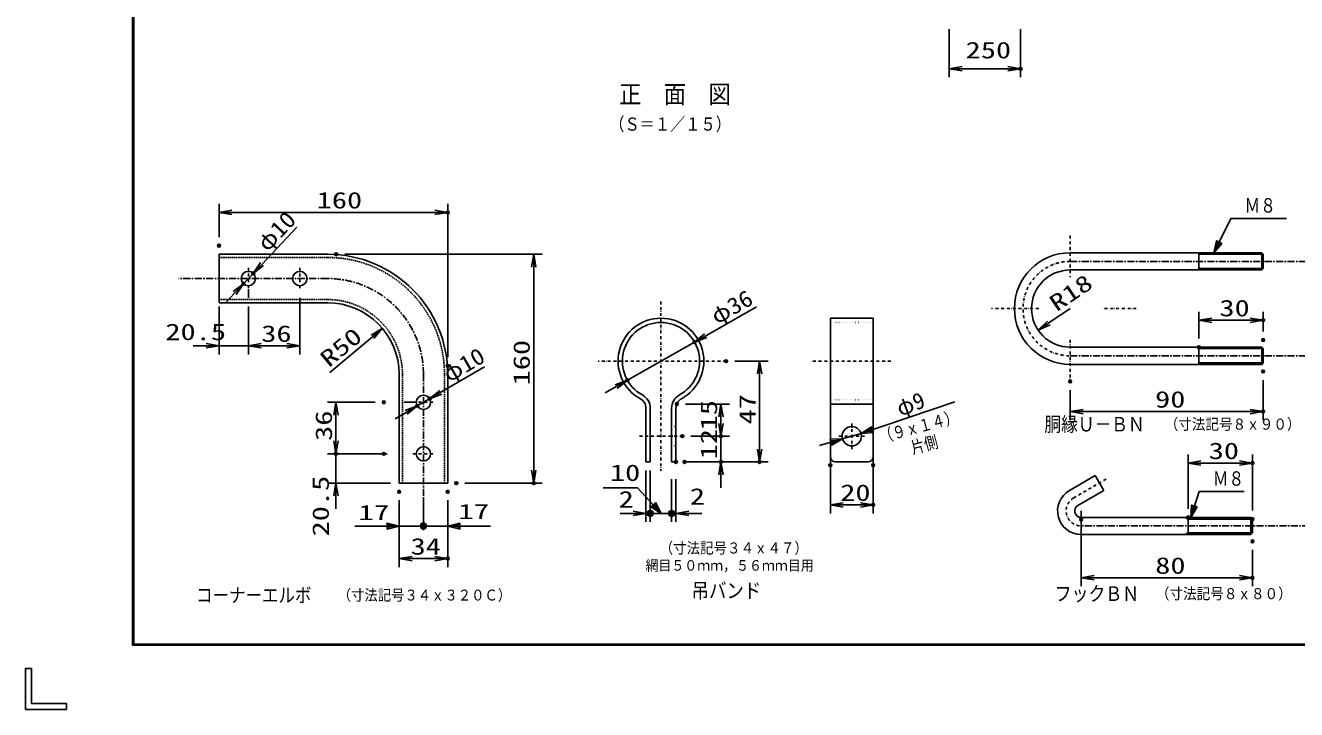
# Model space of a CAD drawing. Units: millimetres, scale not verified. Extents: x -4425 to 4425, y -3150 to 3150.
# Drawn here: x -4425 to 21, y -3150 to -759 of the extents above; entities that cross this region are included whole.
import ezdxf
from ezdxf.enums import TextEntityAlignment as Align

# ---------------------------------------------------------------- set-up
doc = ezdxf.new("R2010")
doc.units = ezdxf.units.MM
doc.header["$LTSCALE"] = 20
doc.header["$PDMODE"] = 32
doc.header["$PDSIZE"] = 10
for name, pattern in [('USER1', [1.01, 0.5, -0.25, 0.01, -0.25]), ('USER2', [0.375, 0.25, -0.125]), ('USER3', [0.26, 0.01, -0.25]), ('USER4', [2, 1.25, -0.25, 0.25, -0.25])]:
    doc.linetypes.add(name, pattern=pattern)
for name, color, linetype, lineweight in [('0-0_1', 7, 'Continuous', 25), ('0-1_0', 7, 'Continuous', 25), ('0-4_EXTCNT-L', 4, 'Continuous', 25), ('0-5_DIMENS-D', 2, 'Continuous', 25), ('0-6_WAKU', 7, 'Continuous', 25), ('0-8_Hatch', 4, 'Continuous', 25)]:
    doc.layers.add(name, color=color, linetype=linetype, lineweight=lineweight)
doc.layers.add('0-3_DEFPOINTS', color=7, linetype='Continuous')
doc.styles.add('ＭＳ ゴシック', font='')
doc.styles.get('ＭＳ ゴシック').set_extended_font_data('MS Gothic')

# ---------------------------------------------------------------- blocks, each defined once
blk = doc.blocks.new('DARROWS')
at = {"layer": '0-1_0', "color": 2}
blk.add_line((0, 0), (-19.982, 0), dxfattribs=at)
blk.add_lwpolyline([(-20, -3.333), (0, 0), (-20, 3.333)], dxfattribs=at)

msp = doc.modelspace()

# ---------------------------------------------------------------- linework, layer by layer
at = {"layer": '0-0_1', "color": 4, "linetype": 'USER1'}
for p, q in [((-770.7, -1493.33), (-770.7, -1638.49)), ((-3645.29, -1605.94), (-3645.29, -1680.94)), ((-3465.29, -1605.94), (-3465.29, -1680.94)), ((-2202.11, -1723.8), (-2202.11, -2315.13)), ((-880.54, -1748.33), (-1046.16, -1748.33)), ((-539.39, -1748.33), (-660.86, -1748.33)), ((-770.7, -1858.17), (-770.7, -2003.33)), ((-1974.11, -1932), (-2421.11, -1932)), ((-1398.11, -1932), (-1680.11, -1932)), ((-3070.29, -2075.94), (-2995.29, -2075.94)), ((-1534.61, -2149.5), (-1534.61, -2239.5)), ((-2277.11, -2194.5), (-2127.11, -2194.5)), ((-1579.61, -2194.5), (-1489.61, -2194.5)), ((-3070.29, -2255.94), (-2995.29, -2255.94)), ((-758.52, -2410.17), (-645.34, -2344.83))]:
    msp.add_line(p, q, dxfattribs=at)
at = {"layer": '0-0_1'}
for p, q in [((-770.7, -1553.33), (-100.57, -1553.33)), ((-320.7, -1553.33), (-320.7, -1613.33)), ((-95.7, -1558.21), (-100.57, -1553.33)), ((-100.57, -1553.33), (-100.57, -1613.33)), ((-3367.79, -1558.44), (-3747.79, -1558.44)), ((-3747.79, -1558.44), (-3747.79, -1728.44)), ((-95.7, -1558.21), (-95.7, -1608.46)), ((-770.7, -1613.33), (-100.57, -1613.33)), ((-95.7, -1608.46), (-100.57, -1613.33)), ((-3645.29, -1680.94), (-3645.29, -1710.94)), ((-3645.29, -1680.94), (-3645.29, -1710.94)), ((-3367.79, -1728.44), (-3747.79, -1728.44)), ((-1609.61, -1782), (-1609.61, -2265.75)), ((-1459.61, -1782), (-1609.61, -1782)), ((-1459.61, -1782), (-1459.61, -2265.75)), ((-770.7, -1883.33), (-100.57, -1883.33)), ((-320.7, -1883.33), (-320.7, -1943.33)), ((-95.7, -1888.21), (-100.57, -1883.33)), ((-100.57, -1883.33), (-100.57, -1943.33)), ((-95.7, -1888.21), (-95.7, -1938.46)), ((-2947.79, -1978.44), (-2947.79, -1948.44)), ((-770.7, -1943.33), (-100.57, -1943.33)), ((-95.7, -1938.46), (-100.57, -1943.33)), ((-3117.79, -1978.44), (-3117.79, -2358.44)), ((-3070.29, -2075.94), (-3100.29, -2075.94)), ((-1459.61, -2082), (-1609.61, -2082)), ((-2254.61, -2096.48), (-2254.61, -2284.5)), ((-2239.61, -2096.48), (-2239.61, -2284.5)), ((-2164.61, -2096.48), (-2164.61, -2284.5)), ((-2149.61, -2096.48), (-2149.61, -2284.5)), ((-1609.61, -2265.75), (-1609.61, -2295.75)), ((-1459.61, -2265.75), (-1459.61, -2295.75)), ((-2239.61, -2284.5), (-2254.61, -2284.5)), ((-2149.61, -2284.5), (-2164.61, -2284.5)), ((-1478.36, -2284.5), (-1590.86, -2284.5)), ((-773.52, -2384.19), (-683.39, -2332.16)), ((-683.39, -2332.16), (-653.39, -2384.12)), ((-743.52, -2436.16), (-653.39, -2384.12)), ((-3032.79, -2407.78), (-3032.79, -2437.78)), ((-732.27, -2455.64), (-732.27, -2485.64)), ((-358.2, -2538.14), (-358.2, -2478.14)), ((-133.2, -2532.14), (-133.2, -2484.14)), ((-732.27, -2538.14), (-139.2, -2538.14))]:
    msp.add_line(p, q, dxfattribs=at)
at = {"layer": '0-0_1', "linetype": 'USER2'}
for p, q in [((-3367.79, -1569.94), (-3747.79, -1569.94)), ((-3367.79, -1716.94), (-3747.79, -1716.94)), ((-3106.29, -1978.44), (-3106.29, -2358.44)), ((-2959.29, -1978.44), (-2959.29, -2358.44))]:
    msp.add_line(p, q, dxfattribs=at)
at = {"layer": '0-0_1', "color": 4, "linetype": 'USER4'}
for p, q in [((-770.7, -1583.33), (300.98, -1583.33)), ((-3367.79, -1643.44), (-3888.79, -1643.44)), ((-770.7, -1913.33), (300.98, -1913.33)), ((-3032.79, -1978.44), (-3032.79, -2407.78)), ((265.98, -2508.14), (-732.27, -2508.14))]:
    msp.add_line(p, q, dxfattribs=at)
at = {"layer": '0-0_1', "color": 4}
for p, q in [((-320.7, -1558.21), (-95.7, -1558.21)), ((-320.7, -1608.46), (-95.7, -1608.46)), ((-320.7, -1888.21), (-95.7, -1888.21)), ((-320.7, -1938.46), (-95.7, -1938.46)), ((-2116.69, -2082), (-1977.11, -2082)), ((-1502.15, -2185.22), (-1174.61, -2074.5)), ((-2097.11, -2194.5), (-1977.11, -2194.5)), ((-2097.11, -2194.5), (-1977.11, -2194.5)), ((-1567.06, -2203.77), (-1502.15, -2185.22)), ((-1609.61, -2295.75), (-1609.61, -2449.5)), ((-1459.61, -2295.75), (-1459.61, -2449.5)), ((-2254.61, -2314.5), (-2254.61, -2479.5)), ((-2239.61, -2314.5), (-2239.61, -2479.5)), ((-3032.79, -2437.78), (-3032.79, -2523.44)), ((-2254.61, -2464.5), (-2239.61, -2464.5)), ((-2229.11, -2464.5), (-2175.11, -2464.5)), ((-732.27, -2485.64), (-732.27, -2703.14)), ((-368.59, -2478.14), (-358.2, -2484.14)), ((-358.2, -2484.14), (-133.2, -2484.14)), ((-3117.79, -2508.44), (-3032.79, -2508.44)), ((-358.2, -2532.14), (-368.59, -2538.14)), ((-133.2, -2532.14), (-358.2, -2532.14))]:
    msp.add_line(p, q, dxfattribs=at)
at = {"layer": '0-0_1', "linetype": 'USER3'}
for p, q in [((-1459.61, -1797), (-1609.61, -1797)), ((-1459.61, -2067), (-1609.61, -2067)), ((-2254.61, -2160.75), (-2239.61, -2160.75)), ((-2164.61, -2160.75), (-2149.61, -2160.75)), ((-2254.61, -2228.25), (-2239.61, -2228.25)), ((-2164.61, -2228.25), (-2149.61, -2228.25))]:
    msp.add_line(p, q, dxfattribs=at)
at = {"layer": '0-0_1', "color": 4}
for points in [[(-268.2, -1553.33), (-208.2, -1433.33), (-13.95, -1433.33)], [(-244.72, -1518.11), (-258.81, -1534.55), (-254.11, -1513.42)], [(-1460.68, -2176.75), (-1482.26, -2178.5), (-1464.05, -2166.8)], [(-1647.82, -2226.84), (-1567.06, -2203.77), (-1604.56, -2225.4), (-1610.33, -2205.21), (-1567.06, -2203.77)], [(-1608.88, -2210.26), (-1587.25, -2209.54), (-1606, -2220.35)], [(-2200.78, -2464.5), (-2284.61, -2374.5), (-2404.61, -2374.5)], [(-349.2, -2478.14), (-319.2, -2388.14), (-162.64, -2388.14)], [(-2225.56, -2430.18), (-2215.09, -2449.13), (-2233.25, -2437.34)], [(-330.94, -2439.96), (-342.56, -2458.22), (-340.9, -2436.64)], [(-3272.79, -2508.44), (-3117.79, -2508.44), (-3159.79, -2518.94), (-3159.79, -2497.94), (-3117.79, -2508.44)], [(-3159.79, -2503.19), (-3138.79, -2508.44), (-3159.79, -2513.69)], [(-2947.79, -2508.44), (-3032.79, -2508.44), (-3032.79, -2497.94)], [(-2797.79, -2508.44), (-2947.79, -2508.44), (-2905.79, -2497.94), (-2905.79, -2518.94), (-2947.79, -2508.44)], [(-2905.79, -2513.69), (-2926.79, -2508.44), (-2905.79, -2503.19)]]:
    msp.add_lwpolyline(points, dxfattribs=at)
for points in [[(-240.03, -1520.46), (-268.2, -1553.33), (-258.81, -1511.07)], [(-1459, -2181.72), (-1502.15, -2185.22), (-1465.73, -2161.83)], [(-2221.72, -2426.61), (-2200.78, -2464.5), (-2237.09, -2440.92)], [(-325.96, -2441.62), (-349.2, -2478.14), (-345.88, -2434.98)]]:
    msp.add_lwpolyline(points, close=True, dxfattribs=at)
at = {"layer": '0-0_1'}
for points in [[(-2947.79, -1978.44), (-2947.79, -2358.44), (-3117.79, -2358.44)], [(-133.2, -2484.14), (-139.2, -2478.14), (-732.27, -2478.14)], [(-139.2, -2478.14), (-139.2, -2538.14), (-133.2, -2532.14)]]:
    msp.add_lwpolyline(points, dxfattribs=at)
msp.add_circle((-1534.61, -2194.5), 33.75, dxfattribs=at)
at = {"layer": '0-0_1', "color": 4}
for centre, radius in [((-2239.61, -2464.5), 10.5), ((-2239.61, -2464.5), 6.83), ((-2164.61, -2464.5), 10.5), ((-2164.61, -2464.5), 6.83), ((-3032.79, -2508.44), 10.5), ((-3032.79, -2508.44), 6.83)]:
    msp.add_circle(centre, radius, dxfattribs=at)
at = {"layer": '0-0_1'}
for centre, radius, start, end in [((-770.7, -1748.33), 195, 90.0001, 270), ((-3367.79, -1978.44), 420, 0, 90), ((-770.7, -1748.33), 135, 90, 270), ((-3367.79, -1978.44), 250, 0, 90), ((-2202.11, -1932), 150, 298.68539, 241.31458), ((-2202.11, -1932), 135, 298.68539, 241.31458), ((-2292.11, -2096.48), 37.5, 0, 61.31461), ((-2292.11, -2096.48), 52.5, 0, 61.31458), ((-2112.11, -2096.48), 52.5, 118.68541, 180), ((-2112.11, -2096.48), 37.5, 118.6854, 180), ((-1590.86, -2265.75), 18.75, 180, 270), ((-1478.36, -2265.75), 18.75, 270, 0), ((-732.27, -2455.64), 82.5, 119.99996, 270), ((-732.27, -2455.64), 22.5, 119.99995, 270)]:
    msp.add_arc(centre, radius, start, end, dxfattribs=at)
at = {"layer": '0-0_1', "linetype": 'USER2'}
for radius in [408.5, 261.5]:
    msp.add_arc((-3367.79, -1978.44), radius, 0, 90, dxfattribs=at)
at = {"layer": '0-0_1', "color": 4, "linetype": 'USER1'}
for centre, radius, start in [((-770.7, -1748.33), 165, 90), ((-732.27, -2455.64), 52.5, 119.99998)]:
    msp.add_arc(centre, radius, start, 270, dxfattribs=at)
at = {"layer": '0-0_1', "color": 4, "linetype": 'USER4'}
msp.add_arc((-3367.79, -1978.44), 335, 0, 90, dxfattribs=at)
at = {"layer": '0-1_0', "color": 1}
for p, q in [((-1193.96, -771.14), (-1193.96, -940)), ((-943.96, -771.14), (-943.96, -940)), ((-2254.61, -2314.5), (-2254.61, -2494.25)), ((-2239.61, -2314.5), (-2239.61, -2494.25)), ((-2239.61, -2344.5), (-2239.61, -2494.25)), ((-2164.61, -2344.5), (-2164.61, -2494.25)), ((-2164.61, -2344.5), (-2164.61, -2494.25)), ((-2149.61, -2344.5), (-2149.61, -2494.25))]:
    msp.add_line(p, q, dxfattribs=at)
at = {"layer": '0-1_0', "color": 2}
for p, q in [((-1148.96, -910), (-988.96, -910)), ((-2299.61, -2464.25), (-2344.61, -2464.25)), ((-2284.61, -2464.25), (-2329.61, -2464.25)), ((-2209.61, -2464.25), (-2254.61, -2464.25)), ((-2254.61, -2464.25), (-2239.61, -2464.25)), ((-2239.61, -2464.25), (-2164.61, -2464.25)), ((-2194.61, -2464.25), (-2149.61, -2464.25)), ((-2164.61, -2464.25), (-2149.61, -2464.25)), ((-2119.61, -2464.25), (-2074.61, -2464.25)), ((-2104.61, -2464.25), (-2059.61, -2464.25))]:
    msp.add_line(p, q, dxfattribs=at)
at = {"layer": '0-3_DEFPOINTS'}
for p in [(-943.96, -910), (-2947.79, -1412.25), (-3747.79, -1528.44), (-3337.79, -1558.44), (-3628.11, -1625.28), (-3662.47, -1661.6), (-95.7, -1789.16), (-2084.7, -1865.35), (-95.7, -1858.21), (-320.7, -1883.33), (-2947.79, -1948.44), (-1974.11, -1932), (-2319.51, -1998.64), (-770.7, -2003.33), (-95.7, -1968.46), (-3171.5, -2075.94), (-3054.41, -2088.5), (-3011.17, -2063.38), (-2146.69, -2082), (-95.7, -2108.33), (-2127.11, -2194.5), (-1992.11, -2194.5), (-3339, -2255.94), (-3171.5, -2255.94), (-2149.61, -2284.5), (-2119.61, -2284.5), (-1992.11, -2284.5), (-1857.11, -2284.5), (-1609.61, -2295.75), (-1459.61, -2295.75), (-133.2, -2288.16), (-2917.79, -2358.44), (-2647, -2358.44), (-3117.79, -2388.44), (-2947.79, -2388.44), (-1459.61, -2434.5), (-732.27, -2485.64), (-358.2, -2478.14), (-133.2, -2484.14), (-133.2, -2562.14), (-2947.79, -2622.25), (-133.2, -2689.16)]:
    msp.add_point(p, dxfattribs=at)
at = {"layer": '0-4_EXTCNT-L', "color": 1}
for p, q in [((-3747.79, -1498.44), (-3747.79, -1382.25)), ((-2947.79, -1918.44), (-2947.79, -1382.25)), ((-3307.79, -1558.44), (-2617, -1558.44)), ((-3465.29, -1710.94), (-3465.29, -1908.44)), ((-3747.79, -1741.54), (-3747.79, -1909.04)), ((-3645.29, -1740.94), (-3645.29, -1908.44)), ((-320.7, -1853.33), (-320.7, -1759.16)), ((-95.7, -1828.21), (-95.7, -1759.16)), ((-3747.79, -1849.64), (-3747.79, -1908.44)), ((-3645.29, -1832.14), (-3645.29, -1908.44)), ((-1944.11, -1932), (-1827.11, -1932)), ((-95.7, -1998.46), (-95.7, -2138.33)), ((-770.7, -2033.33), (-770.7, -2138.33)), ((-3201.5, -2075.94), (-3369, -2075.94)), ((-2116.69, -2082), (-1962.11, -2082)), ((-2097.11, -2194.5), (-1962.11, -2194.5)), ((-2097.11, -2194.5), (-1962.11, -2194.5)), ((-3201.5, -2255.94), (-3369, -2255.94)), ((-3160.29, -2255.94), (-3369, -2255.94)), ((-358.2, -2448.14), (-358.2, -2258.16)), ((-133.2, -2454.14), (-133.2, -2258.16)), ((-2119.61, -2284.5), (-1962.11, -2284.5)), ((-2089.61, -2284.5), (-1827.11, -2284.5)), ((-1609.61, -2325.75), (-1609.61, -2464.5)), ((-1459.61, -2325.75), (-1459.61, -2464.5)), ((-3147.79, -2358.44), (-3369, -2358.44)), ((-2887.79, -2358.44), (-2617, -2358.44)), ((-3117.79, -2418.44), (-3117.79, -2652.25)), ((-2947.79, -2418.44), (-2947.79, -2652.25)), ((-732.27, -2515.64), (-732.27, -2719.16)), ((-133.2, -2592.14), (-133.2, -2719.16))]:
    msp.add_line(p, q, dxfattribs=at)
at = {"layer": '0-4_EXTCNT-L', "color": 2}
for p, q in [((-3702.79, -1412.25), (-2992.79, -1412.25)), ((-2647, -1603.44), (-2647, -2313.44)), ((-845.28, -1798.7), (-770.7, -1748.33)), ((-275.7, -1789.16), (-140.7, -1789.16)), ((-3360.59, -1971.99), (-3211.19, -1846.67)), ((-3792.79, -1878.44), (-3837.79, -1878.44)), ((-3747.79, -1878.44), (-3645.29, -1878.44)), ((-3600.29, -1878.44), (-3510.29, -1878.44)), ((-3600.29, -1878.44), (-3555.29, -1878.44)), ((-1857.11, -1977), (-1857.11, -2239.5)), ((-3339, -2120.94), (-3339, -2210.94)), ((-1992.11, -2149.5), (-1992.11, -2104.5)), ((-1992.11, -2127), (-1992.11, -2149.5)), ((-725.7, -2108.33), (-140.7, -2108.33)), ((-3339, -2210.94), (-3339, -2165.94)), ((-1992.11, -2194.5), (-1992.11, -2284.5)), ((-3339, -2255.94), (-3339, -2358.44)), ((-313.2, -2288.16), (-178.2, -2288.16)), ((-1992.11, -2329.5), (-1992.11, -2374.5)), ((-3339, -2403.44), (-3339, -2448.44)), ((-1564.61, -2434.5), (-1504.61, -2434.5)), ((-3072.79, -2622.25), (-2992.79, -2622.25)), ((-687.27, -2689.16), (-178.2, -2689.16))]:
    msp.add_line(p, q, dxfattribs=at)
at = {"layer": '0-5_DIMENS-D'}
for p, q in [((-1868.16, -1742.43), (-2045.57, -1843.14)), ((-2319.51, -1998.64), (-2084.7, -1865.35)), ((-2358.64, -2020.85), (-2397.78, -2043.07))]:
    msp.add_line(p, q, dxfattribs=at)
at = {"layer": '0-6_WAKU'}
for p, q in [((-4048.02, -2923), (-4048.02, 2923)), ((-4403.53, -3006.75), (-4403.53, -3128.51)), ((-4281.77, -3150), (-4425.02, -3150))]:
    msp.add_line(p, q, dxfattribs=at)
msp.add_lwpolyline([(-4050.02, 2925), (4199.98, 2925), (4199.98, -2925), (-4050.02, -2925)], close=True, dxfattribs=at)
for points in [[(4197.98, 2923), (4197.98, -2923), (-4048.02, -2923)], [(4195.98, 2921), (4195.98, -2921), (-4046.02, -2921)], [(-4046.02, -2921), (-4046.02, 2921), (4195.98, 2921)], [(-4425.02, -3150), (-4425.02, -3006.75), (-4403.53, -3006.75)], [(-4403.53, -3128.51), (-4281.77, -3128.51), (-4281.77, -3150)]]:
    msp.add_lwpolyline(points, dxfattribs=at)
at = {"layer": '0-8_Hatch', "color": 2}
for p, q in [((-3475.54, -1464.02), (-3597.18, -1592.59)), ((-3662.47, -1661.6), (-3628.11, -1625.28)), ((-3693.4, -1694.29), (-3724.32, -1726.98)), ((-2819.21, -1951.87), (-2972.26, -2040.78)), ((-3054.41, -2088.5), (-3011.17, -2063.38)), ((-3093.32, -2111.1), (-3132.23, -2133.71))]:
    msp.add_line(p, q, dxfattribs=at)
at = {"layer": '0-8_Hatch', "color": 8}
for centre in [(-3645.29, -1643.44), (-3465.29, -1643.44), (-3032.79, -2075.94), (-3032.79, -2255.94)]:
    msp.add_circle(centre, 25, dxfattribs=at)

# ---------------------------------------------------------------- block references
at = {"layer": '0-1_0', "xscale": 2.25, "yscale": 2.25, "rotation": 180}
for p in [(-1193.96, -910), (-2149.61, -2464.25)]:
    msp.add_blockref('DARROWS', p, dxfattribs=at)
at = {"layer": '0-1_0', "xscale": 2.25, "yscale": 2.25}
for p in [(-943.96, -910), (-2254.61, -2464.25)]:
    msp.add_blockref('DARROWS', p, dxfattribs=at)
at = {"layer": '0-4_EXTCNT-L', "xscale": 2.25, "yscale": 2.25}
for p, rotation in [((-3747.79, -1412.25), 180), ((-2647, -1558.44), 90), ((-3176.72, -1817.75), 39.99018), ((-882.57, -1823.89), 214.03394), ((-320.7, -1789.16), 180), ((-3645.29, -1878.44), 180), ((-3645.29, -1878.44), 180), ((-1857.11, -1932), 90), ((-3339, -2075.94), 90), ((-1992.11, -2082), 90), ((-770.7, -2108.33), 180), ((-1992.11, -2194.5), 270), ((-1992.11, -2194.5), 270), ((-3339, -2255.94), 270), ((-3339, -2255.94), 270), ((-1857.11, -2284.5), 270), ((-1992.11, -2284.5), 90), ((-358.2, -2288.16), 180), ((-2647, -2358.44), 270), ((-3339, -2358.44), 90), ((-1609.61, -2434.5), 180), ((-3117.79, -2622.25), 180), ((-732.27, -2689.16), 180)]:
    msp.add_blockref('DARROWS', p, dxfattribs=dict(at, rotation=rotation))
for p in [(-2947.79, -1412.25), (-95.7, -1789.16), (-3747.79, -1878.44), (-3465.29, -1878.44), (-95.7, -2108.33), (-133.2, -2288.16), (-1459.61, -2434.5), (-2947.79, -2622.25), (-133.2, -2689.16)]:
    msp.add_blockref('DARROWS', p, dxfattribs=at)
at = {"layer": '0-5_DIMENS-D', "xscale": 2.25, "yscale": 2.25}
for p, rotation in [((-2084.7, -1865.35), 209.58103), ((-2319.51, -1998.64), 29.58103)]:
    msp.add_blockref('DARROWS', p, dxfattribs=dict(at, rotation=rotation))
at = {"layer": '0-8_Hatch', "xscale": 2.25, "yscale": 2.25}
for p, rotation in [((-3628.11, -1625.28), 226.58729), ((-3662.47, -1661.6), 46.58729), ((-3011.17, -2063.38), 210.15331), ((-3054.41, -2088.5), 30.15331)]:
    msp.add_blockref('DARROWS', p, dxfattribs=dict(at, rotation=rotation))

# ---------------------------------------------------------------- texts
at = {"layer": '0-0_1', "color": 4, "style": 'ＭＳ ゴシック'}
for s, height, width, p in [('正\u3000面\u3000図', 63.67, 0.9, (-2348.5, -1050.02)), ('（Ｓ＝１／１５）', 45.89, 0.85, (-2382.81, -1140.16)), ('Ｍ８', 50.44, 0.8, (-160.95, -1428.04)), ('胴縁Ｕ－ＢＮ', 50.44, 0.85, (-860.87, -2193.03)), ('（寸法記号８ｘ９０）', 38.71, 0.9, (-440.12, -2183.26)), ('Ｍ８', 50.44, 0.8, (-271.95, -2382.86)), ('17', 53.04, 1.5, (-3260.51, -2503.59)), ('17', 53.04, 1.5, (-2911.3, -2500.29)), ('（寸法記号３４ｘ４７）', 38.41, 0.9, (-2206.64, -2615.97)), ('網目５０ｍｍ，５６ｍｍ目用', 36.87, 0.9, (-2256.14, -2675.68)), ('吊バンド', 52.48, 0.85, (-2094.89, -2776.18)), ('コーナーエルボ', 49.68, 0.85, (-3827.81, -2790)), ('（寸法記号３４ｘ３２０Ｃ）', 38.03, 0.9, (-3332.81, -2780.26)), ('フックＢＮ', 50.94, 0.85, (-824.87, -2785.63)), ('（寸法記号８ｘ８０）', 38.71, 0.9, (-470.87, -2775.76))]:
    msp.add_text(s, height=height, dxfattribs=dict(at, width=width)).set_placement(p, align=Align.BOTTOM_LEFT)
at = {"layer": '0-0_1', "color": 4, "style": 'ＭＳ ゴシック', "width": 0.8}
for s, p in [('（９ｘ１４）', (-1428.66, -2231.14)), ('片側', (-1317.56, -2269.41))]:
    msp.add_text(s, height=43.3, rotation=15, dxfattribs=at).set_placement(p, align=Align.BOTTOM_LEFT)
at = {"layer": '0-1_0', "color": 3, "style": 'ＭＳ ゴシック', "width": 1.35}
for s, p in [('250', (-1136.46, -891.1)), ('10', (-2380.61, -2368.35)), ('2', (-2350.11, -2461.35)), ('2', (-2101.11, -2451.35))]:
    msp.add_text(s, height=57.77, dxfattribs=at).set_placement(p, align=Align.BOTTOM_LEFT)
at = {"layer": '0-1_0', "color": 3, "style": 'ＭＳ ゴシック'}
msp.add_text('φ9', height=57.73, rotation=20.451, dxfattribs=at).set_placement((-1359.2, -2142.47), align=Align.BOTTOM_LEFT)
at = {"layer": '0-4_EXTCNT-L', "color": 3, "style": 'ＭＳ ゴシック', "width": 1.35}
for s, p in [('160', (-3406.29, -1415.85)), ('30', (-248.7, -1792.77)), ('20.5', (-3935.52, -1876.13)), ('36', (-3600.29, -1882.05)), ('90', (-473.7, -2111.93)), ('30', (-286.2, -2291.77)), ('20', (-1575.11, -2438.1)), ('34', (-3077.79, -2625.85)), ('80', (-473.23, -2692.77))]:
    msp.add_text(s, height=57.77, dxfattribs=at).set_placement(p, align=Align.BOTTOM_LEFT)
for s, rotation, p in [('R18', 34.034, (-808.42, -1775.71)), ('R50', 39.99, (-3352.53, -1969.93)), ('160', 90, (-2643.4, -2016.94)), ('15', 90, (-1988.5, -2174.25)), ('47', 90, (-1853.5, -2153.25)), ('36', 90, (-3335.4, -2210.94)), ('12', 90, (-1988.5, -2275.5)), ('20.5', 90, (-3346.28, -2544.81))]:
    msp.add_text(s, height=57.77, rotation=rotation, dxfattribs=at).set_placement(p, align=Align.BOTTOM_LEFT)
at = {"layer": '0-5_DIMENS-D', "color": 3, "style": 'ＭＳ ゴシック', "width": 1.1}
msp.add_text('φ36', height=57.77, rotation=29.581, dxfattribs=at).set_placement((-1998.13, -1820.35), align=Align.BOTTOM_LEFT)
at = {"layer": '0-8_Hatch', "color": 3, "style": 'ＭＳ ゴシック', "width": 1.1}
for rotation, p in [(46.587, (-3565.91, -1564.78)), (30.153, (-2934.39, -2022.95))]:
    msp.add_text('φ10', height=57.77, rotation=rotation, dxfattribs=at).set_placement(p, align=Align.BOTTOM_LEFT)

doc.saveas('drawing.dxf')
